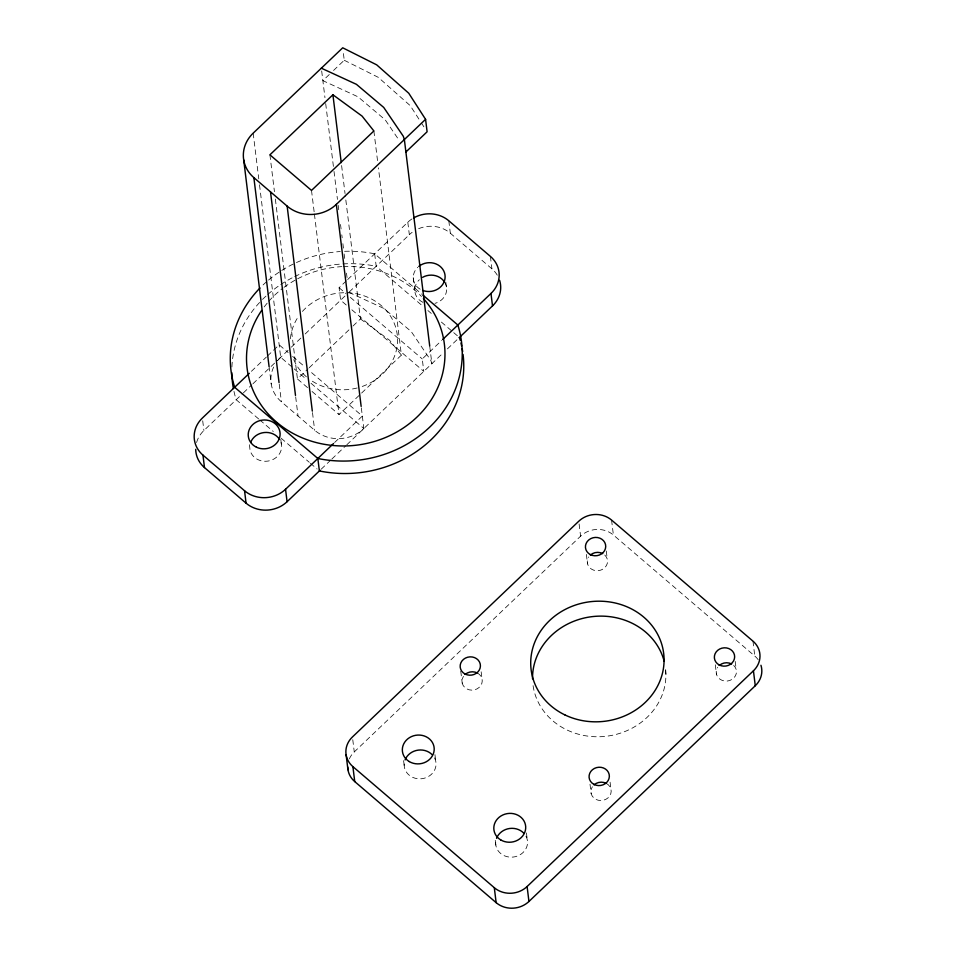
<?xml version="1.0" encoding="UTF-8"?>
<svg xmlns="http://www.w3.org/2000/svg" width="956" height="956" viewBox="0 0 956 956"><rect width="100%" height="100%" fill="white"/><g stroke="black" fill="none" stroke-linecap="round" stroke-linejoin="round"><path stroke-width="0.72" stroke-dasharray="4.78 3.58" d="M329.282 74.52L322.865 80.639L357.95 96.783L385.244 119.87L399.214 140.448M333.56 70.445L344.244 60.252L343.061 50.572M251.428 371.286L266.365 357.054M267.429 356.038L279.164 344.853L288.15 352.561M346.239 305L340.623 300.184L339.093 287.732L346.61 280.562M347.685 279.546L407.806 222.234A29.039 26.182 -7 0 1 412.669 218.494M196.578 442.52A29.039 26.182 -7 0 1 203.903 430.511L242.298 393.908M243.362 392.892L251.894 384.754M252.958 383.738L277.491 360.364M278.555 359.348L290.277 348.175M291.341 347.159L300.925 338.018M305.191 333.955L347.793 293.349M349.215 291.998L409.335 234.686A29.039 26.182 -7 0 1 412.144 232.332M307.557 387.634L297.447 378.97L308.119 368.789M309.182 367.773L351.892 327.072M352.955 326.044L360.436 318.922L345.224 195.06M312.05 391.482L339.033 414.581L360.543 394.075M361.619 393.047L401.4 355.118L378.409 167.838M334.612 442.509L362.336 416.075L309.505 370.844M351.868 309.804L423.795 371.394L422.265 358.942L441.6 340.527M321.204 469.193L330.8 460.039M331.875 459.023L345.737 445.807M346.801 444.791L443.118 352.979M447.42 348.88L458.151 338.651M349.346 758.897A23.231 20.948 -7 0 1 354.27 751.918L580.603 536.173A23.231 20.948 -7 0 1 613.405 535.013L754.798 656.079A23.231 20.948 -7 0 1 758.562 660.285M348.856 292.333L383.942 308.477L411.247 331.565L430.821 360.412L431.885 363.698L429.71 346M344.244 60.252L378.229 77.317L410.279 105.686L420.688 121.842M360.436 318.922L389.618 340.264L401.4 355.118M418.644 228.675A29.039 26.182 -7 0 1 450.336 233.228L491.922 268.839A29.039 26.182 -7 0 1 498.339 277.121M344.602 251.309A116.142 104.742 -7 0 1 374.668 253.818L421.883 294.233M374.668 253.818L376.198 266.27L423.412 306.685M427.906 310.545L431.276 313.425M441.397 322.088L452.63 331.708M453.753 332.676L459.382 337.492M339.093 287.732L345.833 293.504M350.338 297.352L422.265 358.942M292.644 356.409L305.012 366.996M259.506 184.771L280.694 357.305L293.05 367.893M294.173 368.861L305.418 378.48M311.035 383.296L363.866 428.527A34.846 31.429 -7 0 1 314.667 430.284L281.399 401.795A34.846 31.429 -7 0 1 275.268 364.021M258.67 418.967L236.192 399.728A116.142 104.742 -7 0 1 233.969 391.374M259.793 419.935L273.285 431.479M281.148 438.218L309.254 462.286M310.377 463.242L317.117 469.014M421.488 123.085L423.89 126.813M752.97 641.141L754.798 656.079M735.2 661.409L736.204 669.558M715.303 664.79L716.462 674.303M665.412 670.001L665.914 674.076M611.565 520.064L613.405 535.013M606.271 551.015L607.275 559.164M586.375 554.408L587.546 563.909M579.097 523.948L580.603 536.173M610.071 782.187L610.908 788.987M590.007 784.219L591.178 793.731M490.392 256.387L491.922 268.839M526.445 832.951L527.27 839.738M448.806 220.776L450.336 233.228M445.807 282.139L446.655 289.059M481.155 671.805L481.991 678.593M495.256 840.324L495.925 845.761M407.806 222.234L409.335 234.686M413.231 277.61L414.761 290.062M460.756 671.112L462.25 683.337M373.88 130.972L377.68 161.946M434.944 754.607L435.781 761.406M341.603 165.555L345.044 193.578M321.682 70.947L324.956 97.679M325.685 103.571L333.835 169.929M334.014 171.411L337.456 199.434M338.173 205.325L338.723 209.746M340.527 224.493L341.077 228.926M341.794 234.818L342.164 237.769M342.881 243.672L343.431 248.094M344.148 253.985L344.698 258.419M346.502 273.165L347.052 277.587M361.332 407.877L363.866 428.527M403.599 760.629L404.424 767.417M311.513 190.423L314.225 212.543M314.405 214.025L339.033 414.581M352.764 739.693L354.27 751.918M312.493 412.586L314.667 430.284M269.915 154.824L274.444 191.69M275.352 199.063L297.447 378.97M295.679 396.86L298.033 416.039M253.173 133.159L258.777 178.88M279.224 384.097L281.399 401.795M280.789 439.306L281.638 446.225M269.042 366.315L271.217 384.013M249.408 444.719L249.755 447.492A15.965 14.4 -7 0 0 268.074 461.067A15.965 14.4 -7 0 0 281.016 442.509M202.708 420.819L203.903 430.511M434.49 757.857A15.965 14.4 -7 0 1 421.656 778.734A15.965 14.4 -7 0 1 404.663 761.167M477.414 673.024A10.158 9.166 -7 0 1 480.772 685.56A10.158 9.166 -7 0 1 466.827 688.918A10.158 9.166 -7 0 1 463.457 676.382M604.766 555.054A10.158 9.166 -7 0 1 605.017 567.446A10.158 9.166 -7 0 1 591.382 569.059A10.158 9.166 -7 0 1 588.753 556.942M606.343 783.406A10.158 9.166 -7 0 1 609.701 795.954A10.158 9.166 -7 0 1 595.743 799.3A10.158 9.166 -7 0 1 592.385 786.764M733.694 665.436A10.158 9.166 -7 0 1 733.945 677.828A10.158 9.166 -7 0 1 720.298 679.441A10.158 9.166 -7 0 1 717.681 667.336M665.675 669.798A66.789 60.228 -7 0 1 604.921 736.407A66.789 60.228 -7 0 1 532.779 683.098M525.979 836.189A15.965 14.4 -7 0 1 513.157 857.066A15.965 14.4 -7 0 1 496.152 839.511M302.431 311.417A53.727 48.457 -7 0 1 388.017 312.636A53.727 48.457 -7 0 1 361.189 386.81M357.174 387.981A53.727 48.457 -7 0 1 311.082 380.392M306.398 376.807A53.727 48.457 -7 0 1 292.679 356.851M290.409 338.783A53.727 48.457 -7 0 1 298.738 316.089M264.203 306.9A99.376 89.613 -7 0 1 267.859 302.359M268.815 301.248A99.376 89.613 -7 0 1 282.797 288.246M283.992 287.35A99.376 89.613 -7 0 1 296.384 279.463M297.639 278.794A99.376 89.613 -7 0 1 341.746 266.628M343.168 266.557A99.376 89.613 -7 0 1 421.476 296.503M444.444 281.912A15.965 14.4 -7 0 1 434.992 303.363M422.875 302.299A15.965 14.4 -7 0 1 419.325 279.726M420.162 289.214A15.965 14.4 -7 0 1 417.796 267.274M277.742 360.508A34.846 31.429 -7 0 1 280.694 357.305M231.902 366.985A116.142 104.742 -7 0 1 261.514 300.447M262.541 299.407A116.142 104.742 -7 0 1 266.736 295.416M267.823 294.436A116.142 104.742 -7 0 1 279.522 285.354M280.753 284.529A116.142 104.742 -7 0 1 293.373 277.204M294.651 276.571A116.142 104.742 -7 0 1 376.198 266.27M263.079 284.936A116.142 104.742 -7 0 1 267.405 281.016M268.517 280.072A116.142 104.742 -7 0 1 280.478 271.253M281.733 270.452A116.142 104.742 -7 0 1 340.288 251.536"/><path stroke-width="1.43" d="M332.915 94.775L269.915 154.824L311.513 190.423L373.88 130.972L362.097 116.118L332.915 94.775L341.244 162.616M253.866 177.637L287.147 206.126A34.846 31.429 -7 0 0 336.345 204.381L425.575 119.333L408.75 93.234L376.7 64.853L342.726 47.8L253.173 133.159A34.846 31.429 -7 0 0 253.866 177.637L279.044 382.615M405.894 152.004L427.105 131.785L425.575 119.333M249.301 373.318L202.373 418.059A29.039 26.182 -7 0 0 202.959 455.128L204.488 467.58L246.074 503.179A29.039 26.182 -7 0 0 287.075 501.721L320.14 470.209M202.959 455.128L244.545 490.727A29.039 26.182 -7 0 0 285.545 489.269L333.536 443.524M442.664 339.5L490.978 293.456A29.039 26.182 -7 0 0 490.392 256.387L448.806 220.776A29.039 26.182 -7 0 0 413.745 217.86M459.227 337.635L492.507 305.908A29.039 26.182 -7 0 0 499.606 280.323M352.895 766.628L494.3 887.694A23.231 20.948 -7 0 0 527.103 886.535L753.436 670.789A23.231 20.948 -7 0 0 752.97 641.141L611.565 520.064A23.231 20.948 -7 0 0 578.762 521.235L352.429 736.98A23.231 20.948 -7 0 0 352.895 766.628L354.736 781.578L496.14 902.643A23.231 20.948 -7 0 0 528.943 901.472L755.276 685.739A23.231 20.948 -7 0 0 760.952 665.268M321.335 68.187L356.421 84.331L383.715 107.419L403.301 136.266L404.364 139.54L429.71 346M423.006 295.201L457.852 325.028A116.142 104.742 -7 0 1 317.846 458.486L319.376 470.938A116.142 104.742 -7 0 0 463.062 354.425M317.846 458.486L234.662 387.276A116.142 104.742 -7 0 1 259.996 287.995M753.436 670.789L755.276 685.739M490.978 293.456L492.507 305.908M527.103 886.535L528.943 901.472M494.3 887.694L496.14 902.643M336.345 204.381L361.153 406.408M287.147 206.126L312.313 411.104M346.12 754.774L347.948 769.723M270.512 191.881L295.488 395.39M285.545 489.269L287.075 501.721M243.696 159.855L269.042 366.315M244.545 490.727L246.074 503.179M354.736 781.578A23.231 20.948 -7 0 1 347.709 766.987M405.057 759.96A15.965 14.4 -7 0 1 432.22 754.75M496.558 838.304A15.965 14.4 -7 0 1 523.709 833.094M465.13 674.47A10.158 9.166 -7 0 1 477.414 673.024M719.342 665.436A10.158 9.166 -7 0 1 731.627 663.978M590.414 555.042A10.158 9.166 -7 0 1 602.71 553.596M594.046 784.864A10.158 9.166 -7 0 1 606.343 783.406M532.54 678.82A66.789 60.228 -7 0 1 591.143 616.763A66.789 60.228 -7 0 1 664.181 661.301M423.424 298.607A99.376 89.613 -7 0 1 415.848 418.13A99.376 89.613 -7 0 1 283.872 427.774A99.376 89.613 -7 0 1 261.669 310.437M422.6 277.324A15.965 14.4 -7 0 1 444.444 281.912M418.812 266.389A15.965 14.4 -7 0 1 439.664 266.007A15.965 14.4 -7 0 1 442.592 284.613A15.965 14.4 -7 0 1 422.576 290.385M204.488 467.58A29.039 26.182 -7 0 1 195.705 449.344M250.603 442.52A15.965 14.4 -7 0 1 264.011 432.554A15.965 14.4 -7 0 1 279.355 439.103M233.395 388.53A116.142 104.742 -7 0 1 231.818 372.732M459.382 337.492A116.142 104.742 -7 0 1 460.195 340.24M460.947 343.025A116.142 104.742 -7 0 1 461.605 345.845M462.178 348.689A116.142 104.742 -7 0 1 462.668 351.545M409.264 761.573A15.965 14.4 -7 0 0 434.167 750.221A15.965 14.4 -7 0 0 411.379 736.622A15.965 14.4 -7 0 0 409.264 761.573M593.915 784.362A10.158 9.166 -7 0 0 609.354 776.415A10.158 9.166 -7 0 0 594.357 768.457A10.158 9.166 -7 0 0 593.915 784.362M719.199 664.934A10.158 9.166 -7 0 0 734.65 656.987A10.158 9.166 -7 0 0 719.653 649.028A10.158 9.166 -7 0 0 719.199 664.934M464.986 673.98A10.158 9.166 -7 0 0 480.426 666.033A10.158 9.166 -7 0 0 465.441 658.075A10.158 9.166 -7 0 0 464.986 673.98M590.282 554.552A10.158 9.166 -7 0 0 605.722 546.605A10.158 9.166 -7 0 0 590.724 538.646A10.158 9.166 -7 0 0 590.282 554.552M564.876 714.897A66.789 60.228 -7 0 0 664.073 659.138A66.789 60.228 -7 0 0 563.227 610.49A66.789 60.228 -7 0 0 564.876 714.897M500.753 839.918A15.965 14.4 -7 0 0 525.669 828.553A15.965 14.4 -7 0 0 502.868 814.954A15.965 14.4 -7 0 0 500.753 839.918M256.447 447.205A15.965 14.4 -7 0 0 280.108 433.773A15.965 14.4 -7 0 0 255.933 422.241A15.965 14.4 -7 0 0 256.447 447.205"/></g></svg>
